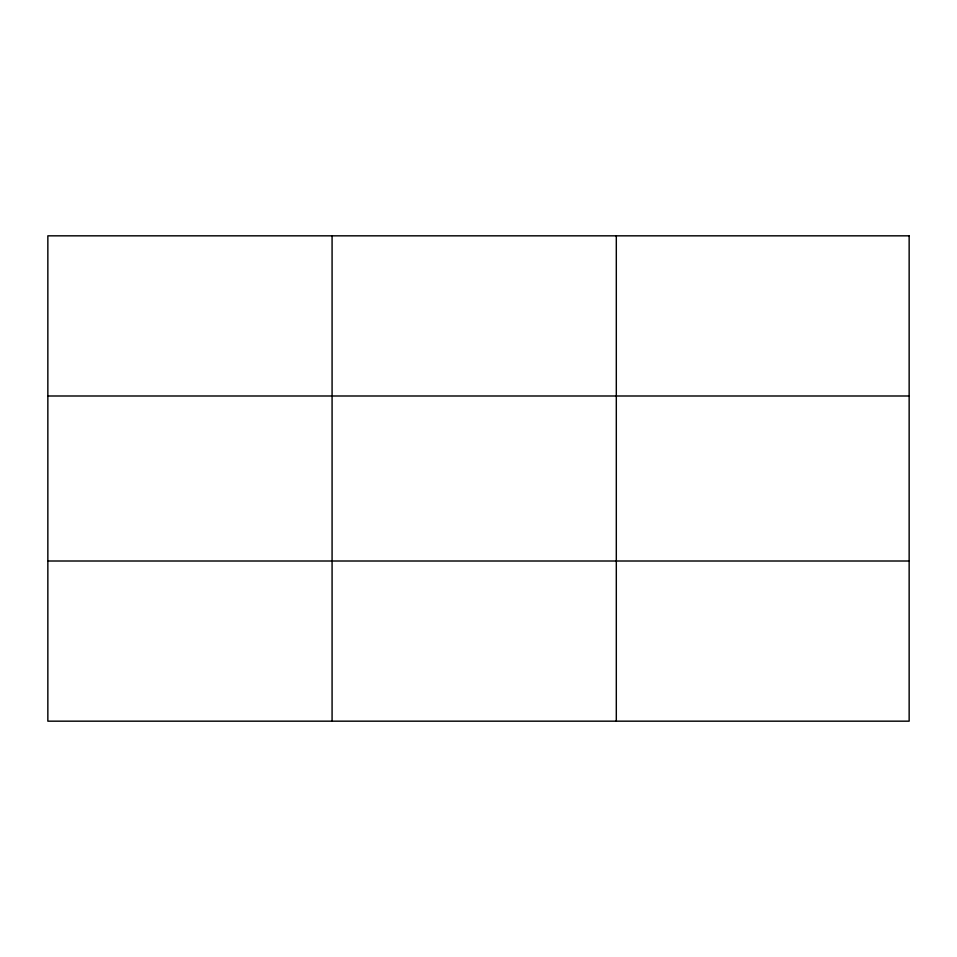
<?xml version="1.0" encoding="UTF-8"?>
<svg xmlns="http://www.w3.org/2000/svg" width="957" height="957" viewBox="0 0 957 957"><rect width="100%" height="100%" fill="white"/><g stroke="black" fill="none" stroke-linecap="round" stroke-linejoin="round"><path stroke-width="1.44" d="M332.079 235.829L332.079 721.171M616.308 235.829L616.308 721.171M47.85 395.995L909.15 395.995M47.85 561.005L909.15 561.005M909.15 235.829L909.15 721.171L47.85 721.171L47.85 235.829L909.15 235.829"/></g></svg>
